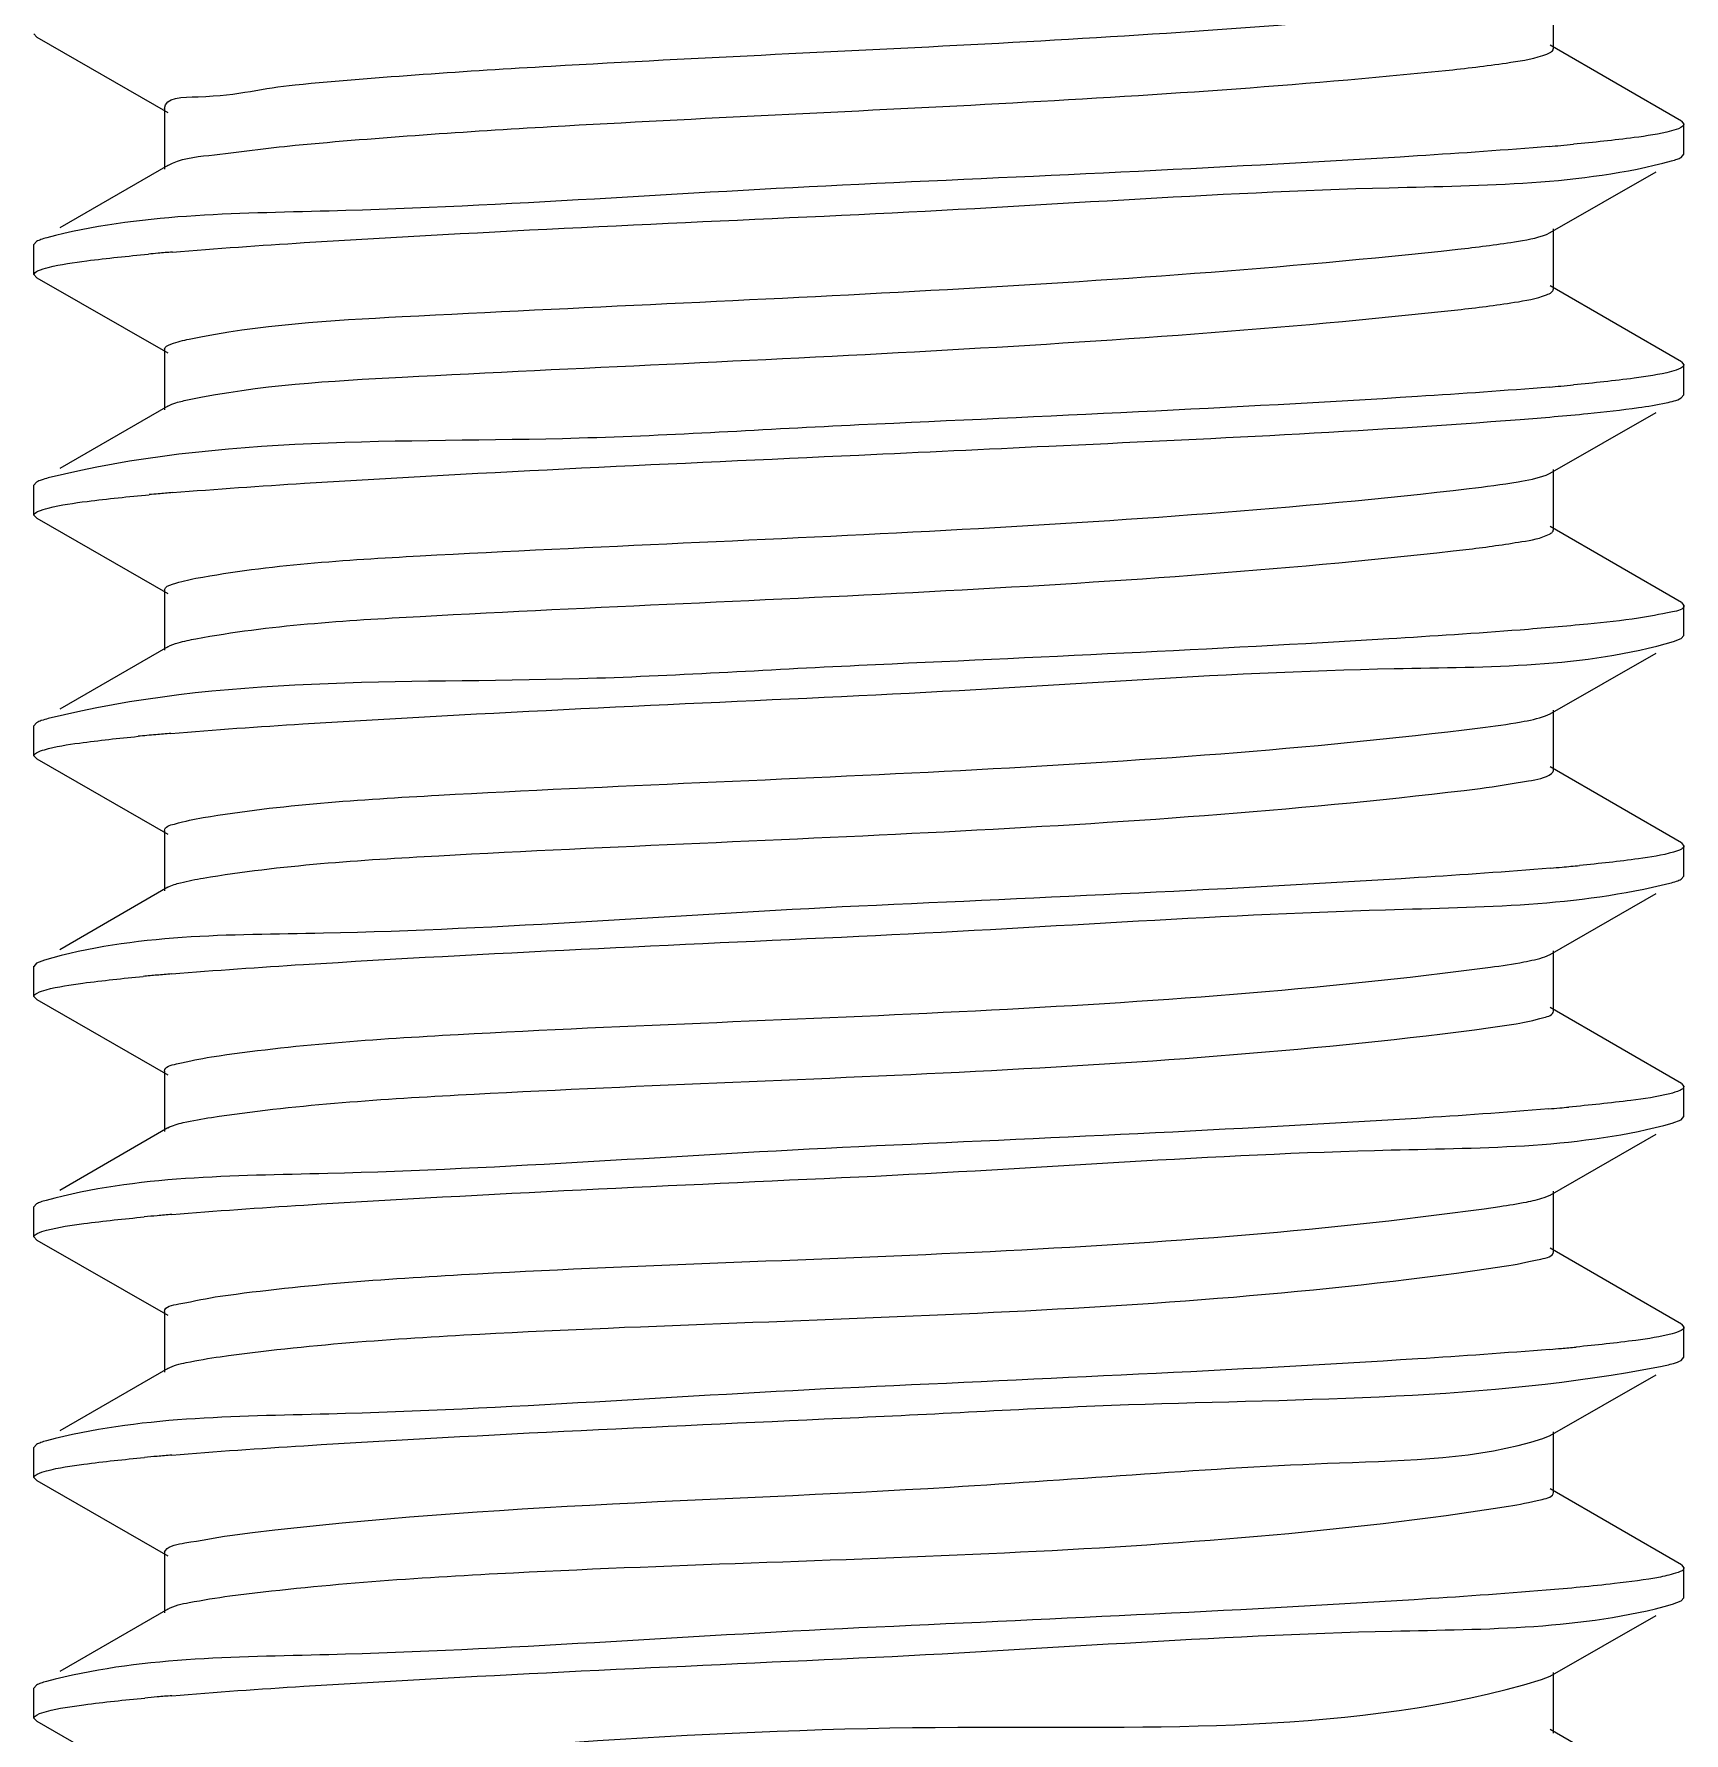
# Model space of a CAD drawing. Extents: x 1247970 to 1725648, y 860327 to 1277876.
# Drawn here: x 1335019.8 to 1335081.4, y 1200422.9 to 1200486.3 of the extents above; entities that cross this region are included whole.
import ezdxf

# ---------------------------------------------------------------- set-up
doc = ezdxf.new("R2010")
doc.units = 0
doc.header["$LTSCALE"] = 1000
doc.header["$MEASUREMENT"] = 0
doc.layers.get('0').update_dxf_attribs({"color": 254})
doc.layers.add('TK', color=4, linetype='Continuous')

# ---------------------------------------------------------------- blocks, each defined once
blk = doc.blocks.new('A$C63786A89')
at = {"linetype": 'Continuous'}
for p, q in [((2059.474, 7841.988), (2059.474, 7844.244)), ((2002.918, 7842.427), (2002.817, 7842.543)), ((2002.918, 7842.427), (2007.808, 7839.62)), ((2064.247, 7839.29), (2059.357, 7842.124)), ((2007.688, 7839.758), (2007.688, 7837.502)), ((2064.247, 7839.29), (2064.345, 7839.176)), ((2064.345, 7838.056), (2064.345, 7839.176)), ((2007.806, 7837.638), (2003.785, 7835.307)), ((2064.245, 7837.941), (2064.345, 7838.056)), ((2059.355, 7835.134), (2063.303, 7837.4)), ((2059.219, 7835.07), (2059.355, 7835.134)), ((2059.474, 7833.015), (2059.474, 7835.271)), ((2002.916, 7834.804), (2002.817, 7834.689)), ((2002.817, 7833.57), (2002.817, 7834.689)), ((2002.918, 7833.454), (2002.817, 7833.571)), ((2002.918, 7833.454), (2007.808, 7830.647)), ((2064.247, 7830.317), (2059.357, 7833.151)), ((2007.688, 7830.785), (2007.688, 7828.529)), ((2064.247, 7830.317), (2064.345, 7830.203)), ((2064.345, 7829.083), (2064.345, 7830.203)), ((2064.245, 7828.968), (2064.345, 7829.083)), ((2007.806, 7828.665), (2003.785, 7826.334)), ((2059.355, 7826.161), (2063.303, 7828.427)), ((2059.474, 7824.042), (2059.474, 7826.298)), ((2002.916, 7825.831), (2002.817, 7825.717)), ((2002.817, 7824.597), (2002.817, 7825.716)), ((2059.209, 7826.094), (2059.355, 7826.161)), ((2002.918, 7824.481), (2002.817, 7824.598)), ((2002.918, 7824.481), (2007.808, 7821.675)), ((2064.247, 7821.345), (2059.357, 7824.178)), ((2007.688, 7821.812), (2007.688, 7819.556)), ((2064.247, 7821.345), (2064.345, 7821.23)), ((2064.345, 7820.111), (2064.345, 7821.23)), ((2063.959, 7819.884), (2064.244, 7819.995)), ((2064.245, 7819.995), (2064.345, 7820.111)), ((2007.806, 7819.692), (2003.785, 7817.361)), ((2059.355, 7817.188), (2063.303, 7819.454)), ((2059.474, 7815.069), (2059.474, 7817.325)), ((2002.916, 7816.858), (2002.817, 7816.744)), ((2002.817, 7815.624), (2002.817, 7816.744)), ((2059.187, 7817.113), (2059.355, 7817.188)), ((2002.918, 7815.508), (2002.817, 7815.624)), ((2002.918, 7815.508), (2007.808, 7812.702)), ((2064.247, 7812.372), (2059.357, 7815.205)), ((2007.688, 7812.839), (2007.688, 7810.583)), ((2064.247, 7812.372), (2064.345, 7812.258)), ((2064.345, 7811.138), (2064.345, 7812.257)), ((2064.245, 7811.022), (2064.345, 7811.137)), ((2007.806, 7810.719), (2003.785, 7808.389)), ((2059.355, 7808.215), (2063.303, 7810.482)), ((2002.916, 7807.885), (2002.817, 7807.77)), ((2003.204, 7807.997), (2002.917, 7807.885)), ((2059.16, 7808.13), (2059.354, 7808.215)), ((2059.474, 7806.097), (2059.474, 7808.353)), ((2002.817, 7806.651), (2002.817, 7807.771)), ((2002.918, 7806.536), (2002.817, 7806.651)), ((2002.918, 7806.536), (2007.808, 7803.729)), ((2064.247, 7803.399), (2059.357, 7806.233)), ((2057.129, 7805.484), (2058.092, 7805.628)), ((2007.688, 7803.866), (2007.688, 7801.61)), ((2064.247, 7803.399), (2064.345, 7803.284)), ((2064.345, 7802.165), (2064.345, 7803.284)), ((2064.245, 7802.049), (2064.345, 7802.165)), ((2007.806, 7801.746), (2003.785, 7799.416)), ((2059.355, 7799.242), (2063.303, 7801.509)), ((2063.909, 7801.924), (2064.244, 7802.049)), ((2059.126, 7799.146), (2059.354, 7799.242)), ((2059.474, 7797.124), (2059.474, 7799.38)), ((2002.916, 7798.912), (2002.817, 7798.798)), ((2002.817, 7797.678), (2002.817, 7798.798)), ((2002.918, 7797.563), (2002.817, 7797.678)), ((2002.918, 7797.563), (2007.808, 7794.756)), ((2064.247, 7794.426), (2059.357, 7797.26)), ((2007.688, 7794.893), (2007.688, 7792.637)), ((2064.247, 7794.426), (2064.345, 7794.311)), ((2064.345, 7793.192), (2064.345, 7794.311)), ((2007.806, 7792.773), (2003.785, 7790.443)), ((2064.245, 7793.076), (2064.345, 7793.192)), ((2059.355, 7790.27), (2063.303, 7792.536)), ((2059.085, 7790.159), (2059.355, 7790.27)), ((2059.474, 7788.151), (2059.474, 7790.407)), ((2002.916, 7789.94), (2002.817, 7789.825)), ((2002.817, 7788.706), (2002.817, 7789.825)), ((2002.918, 7788.59), (2002.817, 7788.706)), ((2002.918, 7788.59), (2007.808, 7785.783)), ((2064.247, 7785.453), (2059.357, 7788.287)), ((2007.688, 7785.92), (2007.688, 7783.664)), ((2007.689, 7785.92), (2007.717, 7785.987)), ((2064.247, 7785.453), (2064.345, 7785.338)), ((2064.345, 7784.219), (2064.345, 7785.339)), ((2007.806, 7783.8), (2003.785, 7781.47)), ((2063.923, 7783.982), (2064.244, 7784.103)), ((2064.245, 7784.103), (2064.345, 7784.22)), ((2059.355, 7781.297), (2063.303, 7783.563)), ((2059.028, 7781.169), (2059.353, 7781.297)), ((2059.474, 7779.178), (2059.474, 7781.434)), ((2002.916, 7780.967), (2002.817, 7780.852)), ((2002.817, 7779.733), (2002.817, 7780.852)), ((2002.918, 7779.617), (2002.817, 7779.733)), ((2002.918, 7779.617), (2007.808, 7776.81)), ((2064.247, 7776.48), (2059.357, 7779.314))]:
    blk.add_line(p, q, dxfattribs=at)
for centre, radius, start, end in [((2049.006, 7960.174), 122.262, 274.84408, 275.04298), ((2050.56, 7942.593), 104.612, 275.04171, 275.30073), ((2018.459, 7709.078), 125.769, 94.77997, 95.0245), ((2016.903, 7726.816), 107.963, 95.02608, 95.21917), ((2049.008, 7951.178), 122.239, 274.84417, 275.04356), ((2050.573, 7933.477), 104.468, 275.04221, 275.3045), ((2016.971, 7717.084), 108.725, 95.02286, 95.20073), ((2018.478, 7699.887), 125.987, 94.7778, 95.02102), ((2016.12, 7717.519), 99.278, 95.0617, 95.44643), ((2018.249, 7693.573), 123.319, 94.80264, 95.06532), ((2049.133, 7931.804), 120.805, 274.8591, 275.06721), ((2051.022, 7910.59), 99.507, 275.06235, 275.43821), ((2016.506, 7704.307), 103.535, 95.04448, 95.33059), ((2018.353, 7683.396), 124.527, 94.79116, 95.04499), ((2048.899, 7925.512), 123.496, 274.83108, 275.02403), ((2050.197, 7910.741), 108.668, 275.02454, 275.20059), ((2016.596, 7694.333), 104.54, 95.04051, 95.30428), ((2018.373, 7674.188), 124.764, 94.78942, 95.04046), ((2049.056, 7914.735), 121.685, 274.84973, 275.05316), ((2050.76, 7895.525), 102.399, 275.05053, 275.35927), ((2016.602, 7685.291), 104.61, 95.04024, 95.30233), ((2018.373, 7665.207), 124.772, 94.78939, 95.04015), ((2018.38, 7656.153), 124.852, 94.78865, 95.03861), ((2016.632, 7675.988), 104.941, 95.03887, 95.29363)]:
    blk.add_arc(centre, radius, start, end, dxfattribs=at)
for points, knots in [([(2012.56, 7840.648), (2015.737, 7840.948), (2030.033, 7841.902), (2044.37, 7842.296), (2055.447, 7843.437)], [0, 0, 0, 0, 0.222736, 1, 1, 1, 1]), ([(2055.447, 7841.181), (2056.207, 7841.259), (2057.421, 7841.406), (2058.64, 7841.599), (2059.08, 7841.738)], [0, 0, 0, 0, 0.622781, 1, 1, 1, 1]), ([(2059.08, 7841.738), (2059.182, 7841.771), (2059.324, 7841.814), (2059.473, 7841.935), (2059.473, 7841.988)], [0, 0, 0, 0, 0.668585, 1, 1, 1, 1]), ([(2012.56, 7838.392), (2015.737, 7838.692), (2030.033, 7839.646), (2044.37, 7840.04), (2055.447, 7841.181)], [0, 0, 0, 0, 0.222736, 1, 1, 1, 1]), ([(2007.69, 7839.758), (2007.692, 7840.199), (2010.216, 7840.148), (2011.349, 7840.533), (2012.56, 7840.648)], [0, 0, 0, 0, 0.26619, 1, 1, 1, 1]), ([(2063.875, 7838.926), (2063.421, 7838.805), (2062.2, 7838.629), (2060.98, 7838.498), (2060.225, 7838.428)], [0, 0, 0, 0, 0.38267, 1, 1, 1, 1]), ([(2064.344, 7839.176), (2064.344, 7839.119), (2064.152, 7838.998), (2063.996, 7838.958), (2063.875, 7838.926)], [0, 0, 0, 0, 0.314667, 1, 1, 1, 1]), ([(2007.807, 7837.638), (2008.263, 7837.903), (2009.926, 7838.062), (2011.485, 7838.29), (2012.56, 7838.392)], [0, 0, 0, 0, 0.328168, 1, 1, 1, 1]), ([(2059.331, 7838.349), (2057.693, 7838.21), (2049.115, 7837.627), (2040.526, 7837.255), (2033.581, 7836.932)], [0, 0, 0, 0, 0.191225, 1, 1, 1, 1]), ([(2033.581, 7835.813), (2040.175, 7836.119), (2050.207, 7836.913), (2060.476, 7836.897), (2063.879, 7837.807)], [0, 0, 0, 0, 0.652022, 1, 1, 1, 1]), ([(2063.879, 7837.807), (2063.951, 7837.827), (2064.076, 7837.864), (2064.197, 7837.913), (2064.244, 7837.941)], [0, 0, 0, 0, 0.580381, 1, 1, 1, 1]), ([(2033.581, 7836.932), (2026.995, 7836.627), (2016.964, 7835.84), (2006.703, 7835.843), (2003.295, 7834.941)], [0, 0, 0, 0, 0.651556, 1, 1, 1, 1]), ([(2007.979, 7834.409), (2009.617, 7834.546), (2018.146, 7835.122), (2026.686, 7835.493), (2033.581, 7835.813)], [0, 0, 0, 0, 0.192342, 1, 1, 1, 1]), ([(2055.907, 7834.513), (2056.615, 7834.59), (2057.721, 7834.736), (2058.839, 7834.921), (2059.219, 7835.07)], [0, 0, 0, 0, 0.63566, 1, 1, 1, 1]), ([(2003.295, 7834.941), (2003.219, 7834.921), (2003.09, 7834.883), (2002.966, 7834.832), (2002.917, 7834.804)], [0, 0, 0, 0, 0.582397, 1, 1, 1, 1]), ([(2008.606, 7831.166), (2011.212, 7831.711), (2027.064, 7832.613), (2042.838, 7833.089), (2055.907, 7834.513)], [0, 0, 0, 0, 0.16842, 1, 1, 1, 1]), ([(2002.819, 7833.571), (2002.82, 7833.634), (2003.042, 7833.759), (2003.216, 7833.802), (2003.352, 7833.836)], [0, 0, 0, 0, 0.309982, 1, 1, 1, 1]), ([(2003.352, 7833.836), (2003.823, 7833.954), (2005.069, 7834.13), (2006.316, 7834.261), (2007.082, 7834.331)], [0, 0, 0, 0, 0.387018, 1, 1, 1, 1]), ([(2055.907, 7832.257), (2056.615, 7832.334), (2057.721, 7832.48), (2058.839, 7832.665), (2059.219, 7832.814)], [0, 0, 0, 0, 0.63566, 1, 1, 1, 1]), ([(2059.219, 7832.814), (2059.286, 7832.841), (2059.386, 7832.88), (2059.473, 7832.976), (2059.473, 7833.015)], [0, 0, 0, 0, 0.645292, 1, 1, 1, 1]), ([(2008.606, 7828.91), (2011.212, 7829.455), (2027.064, 7830.357), (2042.838, 7830.833), (2055.907, 7832.257)], [0, 0, 0, 0, 0.16842, 1, 1, 1, 1]), ([(2007.69, 7830.785), (2007.69, 7830.884), (2008.098, 7831.054), (2008.374, 7831.117), (2008.606, 7831.166)], [0, 0, 0, 0, 0.295913, 1, 1, 1, 1]), ([(2064.344, 7830.203), (2064.344, 7830.146), (2064.154, 7830.026), (2063.998, 7829.986), (2063.879, 7829.954)], [0, 0, 0, 0, 0.314986, 1, 1, 1, 1]), ([(2059.331, 7829.376), (2057.693, 7829.237), (2049.116, 7828.654), (2040.527, 7828.282), (2033.581, 7827.96)], [0, 0, 0, 0, 0.191215, 1, 1, 1, 1]), ([(2063.879, 7829.954), (2063.425, 7829.832), (2062.205, 7829.657), (2060.986, 7829.526), (2060.231, 7829.456)], [0, 0, 0, 0, 0.382436, 1, 1, 1, 1]), ([(2007.807, 7828.665), (2007.902, 7828.72), (2008.169, 7828.811), (2008.44, 7828.875), (2008.606, 7828.91)], [0, 0, 0, 0, 0.393067, 1, 1, 1, 1]), ([(2062.647, 7828.607), (2062.995, 7828.656), (2063.529, 7828.749), (2064.075, 7828.87), (2064.245, 7828.968)], [0, 0, 0, 0, 0.642193, 1, 1, 1, 1]), ([(2033.581, 7826.84), (2035.942, 7826.95), (2044.163, 7827.339), (2052.387, 7827.714), (2058.236, 7828.168)], [0, 0, 0, 0, 0.287187, 1, 1, 1, 1]), ([(2058.236, 7828.168), (2059.078, 7828.233), (2060.551, 7828.358), (2062.02, 7828.518), (2062.647, 7828.607)], [0, 0, 0, 0, 0.571722, 1, 1, 1, 1]), ([(2033.581, 7827.96), (2030.103, 7827.798), (2020.057, 7827.117), (2009.771, 7827.589), (2003.352, 7825.983)], [0, 0, 0, 0, 0.34478, 1, 1, 1, 1]), ([(2007.985, 7825.437), (2009.623, 7825.574), (2018.149, 7826.149), (2026.687, 7826.52), (2033.581, 7826.84)], [0, 0, 0, 0, 0.192381, 1, 1, 1, 1]), ([(2003.352, 7825.983), (2003.264, 7825.961), (2003.116, 7825.92), (2002.972, 7825.863), (2002.917, 7825.831)], [0, 0, 0, 0, 0.588374, 1, 1, 1, 1]), ([(2008.853, 7822.242), (2011.61, 7822.755), (2027.498, 7823.725), (2043.361, 7824.088), (2056.341, 7825.588)], [0, 0, 0, 0, 0.17669, 1, 1, 1, 1]), ([(2056.341, 7825.588), (2056.948, 7825.659), (2057.908, 7825.791), (2058.873, 7825.964), (2059.209, 7826.094)], [0, 0, 0, 0, 0.62906, 1, 1, 1, 1]), ([(2003.351, 7824.863), (2003.826, 7824.982), (2005.084, 7825.159), (2006.342, 7825.29), (2007.115, 7825.361)], [0, 0, 0, 0, 0.386636, 1, 1, 1, 1]), ([(2002.819, 7824.598), (2002.82, 7824.66), (2003.042, 7824.786), (2003.215, 7824.829), (2003.351, 7824.863)], [0, 0, 0, 0, 0.309923, 1, 1, 1, 1]), ([(2056.341, 7823.332), (2056.997, 7823.408), (2057.99, 7823.558), (2059.014, 7823.726), (2059.328, 7823.89)], [0, 0, 0, 0, 0.651215, 1, 1, 1, 1]), ([(2059.328, 7823.89), (2059.367, 7823.911), (2059.43, 7823.946), (2059.472, 7824.014), (2059.472, 7824.042)], [0, 0, 0, 0, 0.612732, 1, 1, 1, 1]), ([(2008.853, 7819.986), (2011.61, 7820.499), (2027.498, 7821.469), (2043.361, 7821.832), (2056.341, 7823.332)], [0, 0, 0, 0, 0.17669, 1, 1, 1, 1]), ([(2007.689, 7821.812), (2007.69, 7821.933), (2008.226, 7822.11), (2008.559, 7822.187), (2008.853, 7822.242)], [0, 0, 0, 0, 0.288651, 1, 1, 1, 1]), ([(2064.345, 7821.23), (2064.347, 7821.067), (2063.511, 7820.926), (2063.074, 7820.814), (2062.647, 7820.753)], [0, 0, 0, 0, 0.2747, 1, 1, 1, 1]), ([(2062.647, 7820.753), (2062.02, 7820.665), (2060.551, 7820.504), (2059.078, 7820.38), (2058.236, 7820.314)], [0, 0, 0, 0, 0.428278, 1, 1, 1, 1]), ([(2007.807, 7819.692), (2007.927, 7819.761), (2008.279, 7819.869), (2008.633, 7819.945), (2008.853, 7819.986)], [0, 0, 0, 0, 0.381682, 1, 1, 1, 1]), ([(2058.236, 7820.314), (2056.603, 7820.188), (2048.39, 7819.655), (2040.167, 7819.292), (2033.581, 7818.987)], [0, 0, 0, 0, 0.19895, 1, 1, 1, 1]), ([(2033.581, 7817.867), (2040.237, 7818.176), (2050.276, 7819.035), (2060.612, 7818.901), (2063.959, 7819.884)], [0, 0, 0, 0, 0.656371, 1, 1, 1, 1]), ([(2033.581, 7818.987), (2030.103, 7818.825), (2020.057, 7818.144), (2009.77, 7818.617), (2003.351, 7817.01)], [0, 0, 0, 0, 0.344794, 1, 1, 1, 1]), ([(2007.924, 7816.459), (2009.562, 7816.596), (2018.109, 7817.175), (2026.667, 7817.546), (2033.581, 7817.867)], [0, 0, 0, 0, 0.191889, 1, 1, 1, 1]), ([(2003.351, 7817.01), (2003.264, 7816.988), (2003.116, 7816.947), (2002.972, 7816.89), (2002.917, 7816.858)], [0, 0, 0, 0, 0.588333, 1, 1, 1, 1]), ([(2056.748, 7816.664), (2057.257, 7816.727), (2058.074, 7816.844), (2058.892, 7817.003), (2059.187, 7817.113)], [0, 0, 0, 0, 0.619721, 1, 1, 1, 1]), ([(2003.204, 7815.851), (2003.629, 7815.976), (2004.799, 7816.148), (2005.966, 7816.279), (2006.697, 7816.349)], [0, 0, 0, 0, 0.376609, 1, 1, 1, 1]), ([(2009.129, 7813.318), (2012.031, 7813.804), (2027.945, 7814.821), (2043.875, 7815.074), (2056.748, 7816.664)], [0, 0, 0, 0, 0.184911, 1, 1, 1, 1]), ([(2002.819, 7815.624), (2002.818, 7815.673), (2002.97, 7815.784), (2003.105, 7815.822), (2003.204, 7815.851)], [0, 0, 0, 0, 0.323265, 1, 1, 1, 1]), ([(2056.748, 7814.408), (2057.352, 7814.483), (2058.221, 7814.639), (2059.168, 7814.784), (2059.407, 7814.966)], [0, 0, 0, 0, 0.669475, 1, 1, 1, 1]), ([(2059.407, 7814.966), (2059.426, 7814.981), (2059.458, 7815.009), (2059.474, 7815.051), (2059.474, 7815.069)], [0, 0, 0, 0, 0.571536, 1, 1, 1, 1]), ([(2009.129, 7811.062), (2012.031, 7811.548), (2027.945, 7812.565), (2043.875, 7812.818), (2056.748, 7814.408)], [0, 0, 0, 0, 0.184911, 1, 1, 1, 1]), ([(2007.689, 7812.839), (2007.69, 7812.984), (2008.371, 7813.162), (2008.767, 7813.257), (2009.129, 7813.318)], [0, 0, 0, 0, 0.283137, 1, 1, 1, 1]), ([(2064.344, 7812.258), (2064.345, 7812.208), (2064.193, 7812.097), (2064.058, 7812.06), (2063.959, 7812.03)], [0, 0, 0, 0, 0.323161, 1, 1, 1, 1]), ([(2063.959, 7812.03), (2063.532, 7811.905), (2062.358, 7811.732), (2061.186, 7811.601), (2060.453, 7811.531)], [0, 0, 0, 0, 0.376485, 1, 1, 1, 1]), ([(2007.807, 7810.719), (2007.954, 7810.804), (2008.402, 7810.926), (2008.847, 7811.014), (2009.129, 7811.062)], [0, 0, 0, 0, 0.372078, 1, 1, 1, 1]), ([(2059.365, 7811.433), (2057.728, 7811.294), (2049.139, 7810.709), (2040.538, 7810.337), (2033.581, 7810.014)], [0, 0, 0, 0, 0.190921, 1, 1, 1, 1]), ([(2063.815, 7810.872), (2063.901, 7810.894), (2064.047, 7810.935), (2064.189, 7810.991), (2064.243, 7811.022)], [0, 0, 0, 0, 0.587145, 1, 1, 1, 1]), ([(2033.581, 7808.894), (2040.129, 7809.198), (2050.152, 7809.953), (2060.375, 7810.008), (2063.815, 7810.872)], [0, 0, 0, 0, 0.648903, 1, 1, 1, 1]), ([(2033.581, 7810.014), (2026.926, 7809.705), (2016.887, 7808.846), (2006.55, 7808.981), (2003.204, 7807.997)], [0, 0, 0, 0, 0.656376, 1, 1, 1, 1]), ([(2007.952, 7807.488), (2009.59, 7807.626), (2018.127, 7808.203), (2026.676, 7808.574), (2033.581, 7808.894)], [0, 0, 0, 0, 0.192108, 1, 1, 1, 1]), ([(2057.129, 7807.74), (2057.546, 7807.795), (2058.227, 7807.898), (2058.906, 7808.04), (2059.16, 7808.13)], [0, 0, 0, 0, 0.60906, 1, 1, 1, 1]), ([(2003.27, 7806.896), (2003.718, 7807.018), (2004.928, 7807.193), (2006.137, 7807.324), (2006.887, 7807.394)], [0, 0, 0, 0, 0.381479, 1, 1, 1, 1]), ([(2009.434, 7804.393), (2012.476, 7804.858), (2028.403, 7805.909), (2044.38, 7806.049), (2057.129, 7807.74)], [0, 0, 0, 0, 0.193099, 1, 1, 1, 1]), ([(2002.819, 7806.651), (2002.819, 7806.707), (2003.002, 7806.825), (2003.154, 7806.865), (2003.27, 7806.896)], [0, 0, 0, 0, 0.316403, 1, 1, 1, 1]), ([(2058.092, 7805.628), (2058.44, 7805.688), (2058.82, 7805.778), (2059.475, 7805.956), (2059.474, 7806.097)], [0, 0, 0, 0, 0.716132, 1, 1, 1, 1]), ([(2009.434, 7802.137), (2012.476, 7802.602), (2028.403, 7803.653), (2044.38, 7803.793), (2057.129, 7805.484)], [0, 0, 0, 0, 0.193099, 1, 1, 1, 1]), ([(2007.688, 7803.866), (2007.689, 7804.038), (2008.533, 7804.211), (2008.995, 7804.326), (2009.434, 7804.393)], [0, 0, 0, 0, 0.278863, 1, 1, 1, 1]), ([(2063.815, 7803.019), (2063.34, 7802.899), (2062.081, 7802.723), (2060.822, 7802.591), (2060.047, 7802.52)], [0, 0, 0, 0, 0.386333, 1, 1, 1, 1]), ([(2064.344, 7803.284), (2064.343, 7803.221), (2064.123, 7803.096), (2063.95, 7803.053), (2063.815, 7803.019)], [0, 0, 0, 0, 0.310029, 1, 1, 1, 1]), ([(2007.807, 7801.746), (2007.983, 7801.848), (2008.537, 7801.983), (2009.082, 7802.084), (2009.434, 7802.137)], [0, 0, 0, 0, 0.363892, 1, 1, 1, 1]), ([(2059.3, 7802.455), (2057.662, 7802.316), (2049.095, 7801.735), (2040.516, 7801.363), (2033.581, 7801.041)], [0, 0, 0, 0, 0.19146, 1, 1, 1, 1]), ([(2033.581, 7799.922), (2040.198, 7800.229), (2050.234, 7801.045), (2060.526, 7800.988), (2063.909, 7801.924)], [0, 0, 0, 0, 0.653637, 1, 1, 1, 1]), ([(2033.581, 7801.041), (2026.977, 7800.734), (2016.943, 7799.93), (2006.663, 7799.965), (2003.27, 7799.043)], [0, 0, 0, 0, 0.652793, 1, 1, 1, 1]), ([(2007.956, 7798.516), (2009.594, 7798.653), (2018.13, 7799.23), (2026.678, 7799.601), (2033.581, 7799.922)], [0, 0, 0, 0, 0.192162, 1, 1, 1, 1]), ([(2003.27, 7799.043), (2003.199, 7799.024), (2003.079, 7798.988), (2002.963, 7798.939), (2002.917, 7798.912)], [0, 0, 0, 0, 0.579547, 1, 1, 1, 1]), ([(2057.482, 7798.816), (2057.813, 7798.863), (2058.364, 7798.952), (2058.912, 7799.074), (2059.126, 7799.146)], [0, 0, 0, 0, 0.596562, 1, 1, 1, 1]), ([(2003.289, 7797.929), (2003.743, 7798.05), (2004.961, 7798.225), (2006.179, 7798.355), (2006.932, 7798.425)], [0, 0, 0, 0, 0.382913, 1, 1, 1, 1]), ([(2009.766, 7795.469), (2012.944, 7795.916), (2028.868, 7796.991), (2044.876, 7797.008), (2057.482, 7798.816)], [0, 0, 0, 0, 0.201275, 1, 1, 1, 1]), ([(2002.819, 7797.678), (2002.819, 7797.736), (2003.011, 7797.856), (2003.169, 7797.897), (2003.289, 7797.929)], [0, 0, 0, 0, 0.314529, 1, 1, 1, 1]), ([(2057.644, 7796.583), (2058.103, 7796.652), (2058.583, 7796.774), (2059.475, 7796.945), (2059.474, 7797.124)], [0, 0, 0, 0, 0.722119, 1, 1, 1, 1]), ([(2009.766, 7793.213), (2012.974, 7793.664), (2028.951, 7794.746), (2045.024, 7794.698), (2057.644, 7796.583)], [0, 0, 0, 0, 0.202463, 1, 1, 1, 1]), ([(2007.688, 7794.893), (2007.688, 7795.093), (2008.712, 7795.256), (2009.245, 7795.396), (2009.766, 7795.469)], [0, 0, 0, 0, 0.275477, 1, 1, 1, 1]), ([(2063.909, 7794.071), (2063.466, 7793.948), (2062.267, 7793.774), (2061.069, 7793.643), (2060.324, 7793.573)], [0, 0, 0, 0, 0.380407, 1, 1, 1, 1]), ([(2064.344, 7794.311), (2064.344, 7794.257), (2064.169, 7794.141), (2064.021, 7794.102), (2063.909, 7794.071)], [0, 0, 0, 0, 0.317999, 1, 1, 1, 1]), ([(2059.344, 7793.486), (2057.706, 7793.347), (2049.125, 7792.763), (2040.531, 7792.391), (2033.581, 7792.068)], [0, 0, 0, 0, 0.191088, 1, 1, 1, 1]), ([(2007.806, 7792.773), (2008.014, 7792.893), (2008.684, 7793.039), (2009.339, 7793.153), (2009.766, 7793.213)], [0, 0, 0, 0, 0.356845, 1, 1, 1, 1]), ([(2033.581, 7790.949), (2036.932, 7791.104), (2046.881, 7791.701), (2056.96, 7791.579), (2063.465, 7792.85)], [0, 0, 0, 0, 0.336003, 1, 1, 1, 1]), ([(2063.465, 7792.85), (2063.628, 7792.881), (2063.892, 7792.94), (2064.153, 7793.024), (2064.245, 7793.076)], [0, 0, 0, 0, 0.612672, 1, 1, 1, 1]), ([(2033.581, 7792.068), (2026.992, 7791.762), (2016.96, 7790.972), (2006.696, 7790.982), (2003.289, 7790.075)], [0, 0, 0, 0, 0.651757, 1, 1, 1, 1]), ([(2007.956, 7789.543), (2009.594, 7789.68), (2018.13, 7790.257), (2026.678, 7790.628), (2033.581, 7790.949)], [0, 0, 0, 0, 0.192167, 1, 1, 1, 1]), ([(2003.289, 7790.075), (2003.215, 7790.056), (2003.088, 7790.018), (2002.965, 7789.967), (2002.917, 7789.94)], [0, 0, 0, 0, 0.581818, 1, 1, 1, 1]), ([(2010.126, 7786.545), (2019.025, 7787.704), (2032.929, 7787.863), (2049.135, 7789.291), (2056.661, 7789.385), (2059.085, 7790.159)], [0, 0, 0, 0, 0.548285, 0.844535, 1, 1, 1, 1]), ([(2003.288, 7788.956), (2003.742, 7789.077), (2004.961, 7789.252), (2006.181, 7789.383), (2006.935, 7789.453)], [0, 0, 0, 0, 0.382707, 1, 1, 1, 1]), ([(2002.819, 7788.706), (2002.819, 7788.763), (2003.01, 7788.883), (2003.167, 7788.923), (2003.288, 7788.956)], [0, 0, 0, 0, 0.314691, 1, 1, 1, 1]), ([(2057.808, 7787.636), (2058.227, 7787.701), (2058.671, 7787.81), (2059.476, 7787.986), (2059.475, 7788.151)], [0, 0, 0, 0, 0.720543, 1, 1, 1, 1]), ([(2010.126, 7784.289), (2013.436, 7784.72), (2029.34, 7785.816), (2045.363, 7785.693), (2057.808, 7787.636)], [0, 0, 0, 0, 0.209456, 1, 1, 1, 1]), ([(2007.717, 7785.987), (2007.885, 7786.186), (2008.801, 7786.307), (2009.563, 7786.472), (2010.126, 7786.545)], [0, 0, 0, 0, 0.314049, 1, 1, 1, 1]), ([(2063.465, 7784.996), (2062.9, 7784.886), (2061.479, 7784.706), (2060.055, 7784.572), (2059.203, 7784.501)], [0, 0, 0, 0, 0.402471, 1, 1, 1, 1]), ([(2064.346, 7785.338), (2064.345, 7785.245), (2063.945, 7785.099), (2063.688, 7785.04), (2063.465, 7784.996)], [0, 0, 0, 0, 0.291337, 1, 1, 1, 1]), ([(2059.203, 7784.501), (2057.565, 7784.364), (2049.03, 7783.787), (2040.484, 7783.416), (2033.581, 7783.095)], [0, 0, 0, 0, 0.192178, 1, 1, 1, 1]), ([(2007.806, 7783.8), (2008.047, 7783.939), (2008.844, 7784.094), (2009.616, 7784.223), (2010.126, 7784.289)], [0, 0, 0, 0, 0.35072, 1, 1, 1, 1]), ([(2033.581, 7781.976), (2040.208, 7782.283), (2050.245, 7783.111), (2060.549, 7783.034), (2063.923, 7783.982)], [0, 0, 0, 0, 0.654319, 1, 1, 1, 1]), ([(2033.581, 7783.095), (2026.991, 7782.789), (2016.959, 7781.997), (2006.693, 7782.01), (2003.288, 7781.102)], [0, 0, 0, 0, 0.651841, 1, 1, 1, 1]), ([(2007.958, 7780.57), (2009.596, 7780.707), (2018.132, 7781.284), (2026.679, 7781.655), (2033.581, 7781.976)], [0, 0, 0, 0, 0.192185, 1, 1, 1, 1]), ([(2003.288, 7781.102), (2003.214, 7781.082), (2003.087, 7781.045), (2002.965, 7780.994), (2002.917, 7780.967)], [0, 0, 0, 0, 0.581617, 1, 1, 1, 1]), ([(2010.514, 7777.621), (2019.386, 7778.698), (2035.467, 7779.87), (2052.056, 7779.083), (2059.028, 7781.169)], [0, 0, 0, 0, 0.551207, 1, 1, 1, 1]), ([(2002.819, 7779.733), (2002.819, 7779.79), (2003.011, 7779.91), (2003.168, 7779.951), (2003.289, 7779.983)], [0, 0, 0, 0, 0.314592, 1, 1, 1, 1]), ([(2003.289, 7779.983), (2003.745, 7780.104), (2004.969, 7780.28), (2006.193, 7780.411), (2006.95, 7780.481)], [0, 0, 0, 0, 0.382675, 1, 1, 1, 1])]:
    blk.add_open_spline(points, degree=3, knots=knots, dxfattribs=at)

msp = doc.modelspace()

# ---------------------------------------------------------------- block references
at = {"layer": 'TK'}
msp.add_blockref('A$C63786A89', (1333017.03, 1192643.735, -355), dxfattribs=at)

doc.saveas('drawing.dxf')
